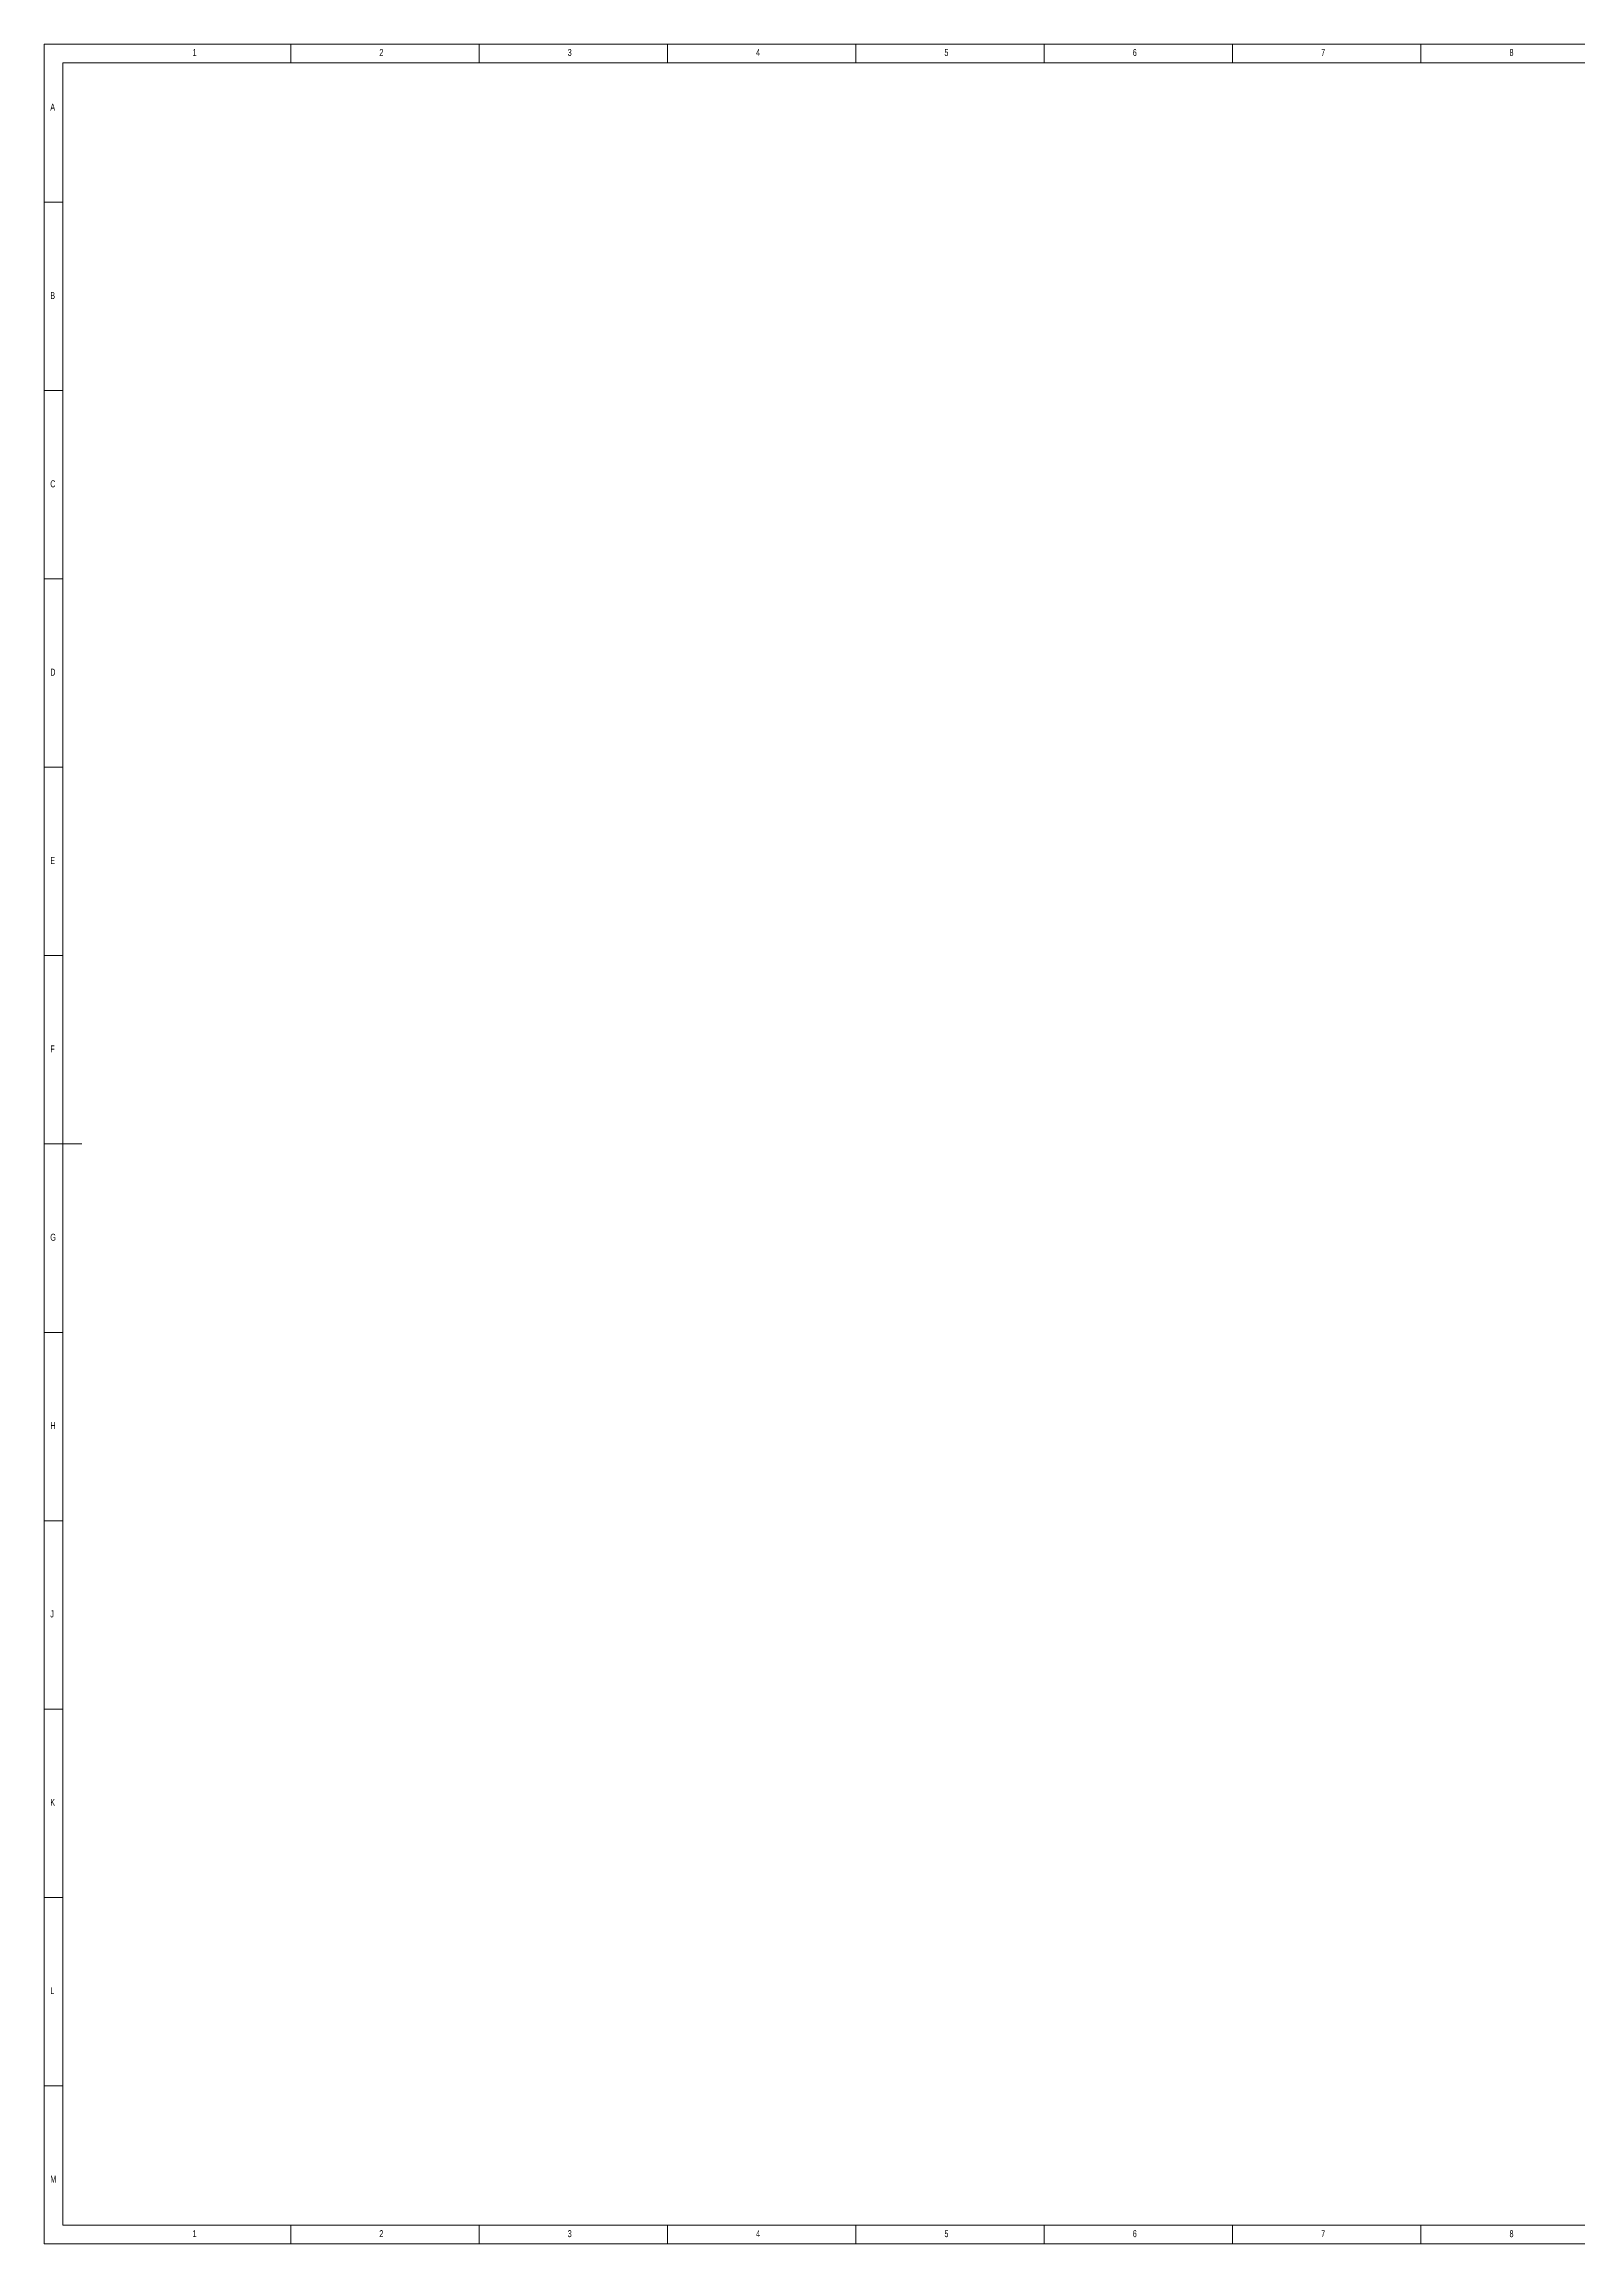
# Model space of a CAD drawing. Header units: millimetres. Extents: x 5 to 836, y 5 to 589.
# Drawn here: x 5 to 412, y 5 to 589 of the extents above; entities that cross this region are included whole.
import ezdxf

# ---------------------------------------------------------------- set-up
doc = ezdxf.new("R2010")
doc.units = ezdxf.units.MM
doc.styles.add('SLDTEXTSTYLE0', font='TXT', dxfattribs={"width": 0.75})

msp = doc.modelspace()

# ---------------------------------------------------------------- linework, layer by layer
at = {"color": 7, "linetype": 'Continuous', "lineweight": 0}
for p, q in [((836, 589), (5, 589)), ((5, 589), (5, 5)), ((831, 584), (10, 584)), ((10, 584), (10, 10)), ((70.5, 584), (70.5, 589)), ((120.5, 589), (120.5, 584)), ((170.5, 584), (170.5, 589)), ((220.5, 589), (220.5, 584)), ((270.5, 584), (270.5, 589)), ((320.5, 589), (320.5, 584)), ((370.5, 584), (370.5, 589)), ((10, 547), (5, 547)), ((5, 497), (10, 497)), ((10, 447), (5, 447)), ((5, 397), (10, 397)), ((10, 347), (5, 347)), ((5, 297), (15, 297)), ((10, 247), (5, 247)), ((5, 197), (10, 197)), ((10, 147), (5, 147)), ((5, 97), (10, 97)), ((10, 47), (5, 47)), ((10, 10), (831, 10)), ((70.5, 5), (70.5, 10)), ((120.5, 10), (120.5, 5)), ((170.5, 5), (170.5, 10)), ((220.5, 10), (220.5, 5)), ((270.5, 5), (270.5, 10)), ((320.5, 10), (320.5, 5)), ((370.5, 5), (370.5, 10)), ((5, 5), (836, 5))]:
    msp.add_line(p, q, dxfattribs=at)

# ---------------------------------------------------------------- texts
at = {"color": 7, "linetype": 'Continuous', "lineweight": 0, "char_height": 1.85, "attachment_point": 1, "style": 'SLDTEXTSTYLE0'}
for s, insert in [('1', (44.43, 587.67)), ('2', (94.01, 587.67)), ('3', (144.01, 587.67)), ('4', (194.01, 587.67)), ('5', (244.01, 587.67)), ('6', (294.01, 587.67)), ('7', (344.01, 587.67)), ('8', (394.01, 587.67)), ('A', (6.67, 573.17)), ('B', (6.67, 523.17)), ('C', (6.67, 473.17)), ('D', (6.67, 423.17)), ('E', (6.67, 373.17)), ('F', (6.67, 323.17)), ('G', (6.67, 273.17)), ('H', (6.67, 223.17)), ('J', (6.67, 173.17)), ('K', (6.67, 123.17)), ('L', (6.67, 73.17)), ('M', (6.67, 23.17)), ('1', (44.43, 8.67)), ('2', (94.01, 8.67)), ('3', (144.01, 8.67)), ('4', (194.01, 8.67)), ('5', (244.01, 8.67)), ('6', (294.01, 8.67)), ('7', (344.01, 8.67)), ('8', (394.01, 8.67))]:
    msp.add_mtext(s, dxfattribs=dict(at, insert=insert))

doc.saveas('drawing.dxf')
